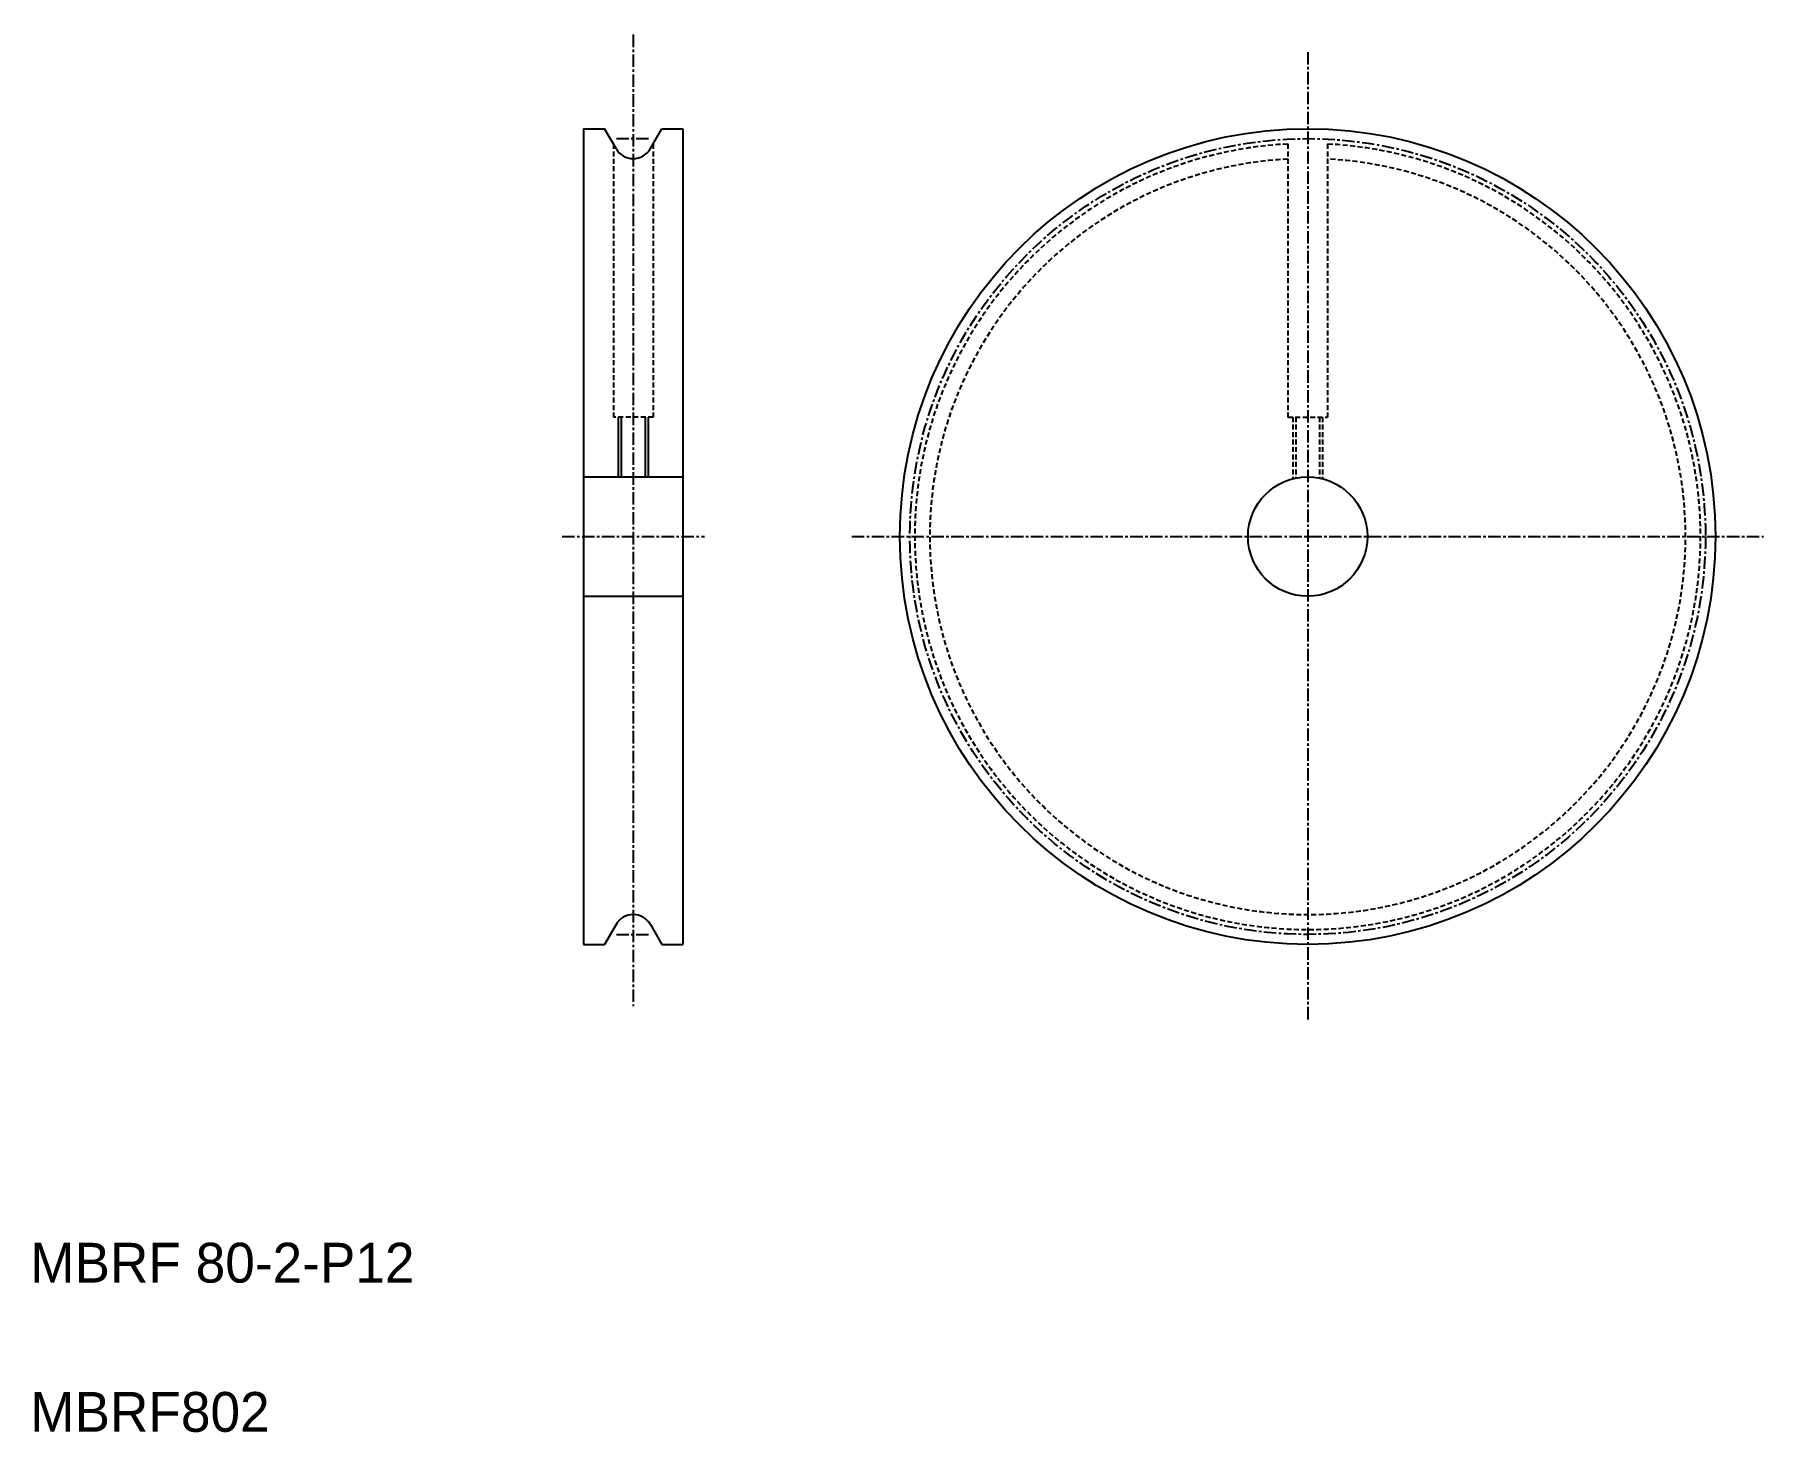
# Model space of a CAD drawing. Extents: x 593 to 767, y -64 to 77.
import ezdxf

# ---------------------------------------------------------------- set-up
doc = ezdxf.new("R2010")
doc.units = 0
doc.linetypes.add('CENTER', pattern=[2, 1.25, -0.25, 0.25, -0.25])
doc.linetypes.add('DASHED', pattern=[0.75, 0.5, -0.25])
doc.layers.get('0').update_dxf_attribs({"linetype": 'CONTINUOUS'})
doc.layers.add('CENTER', color=1, linetype='CENTER')

msp = doc.modelspace()

# ---------------------------------------------------------------- linework, layer by layer
at = {"color": 7, "linetype": 'CONTINUOUS'}
for p, q in [((648.66, 67.18), (648.66, -14.82)), ((648.66, 67.18), (650.77, 67.18)), ((651.93, 65.18), (650.77, 67.18)), ((655.39, 65.18), (656.55, 67.18)), ((655.39, 65.18), (656.55, 67.18)), ((656.55, 67.18), (658.66, 67.18)), ((658.66, 67.18), (658.66, -14.82)), ((658.66, 66.68), (658.66, 66.68)), ((658.66, 66.18), (658.66, 66.18)), ((652.46, 38.18), (652.46, 32.18)), ((654.86, 38.18), (654.86, 32.18)), ((648.66, 32.18), (658.66, 32.18)), ((648.66, 20.18), (658.66, 20.18)), ((651.93, -12.82), (650.77, -14.82)), ((655.39, -12.82), (656.55, -14.82)), ((655.39, -12.82), (656.55, -14.82)), ((648.66, -14.82), (650.77, -14.82)), ((656.55, -14.82), (658.66, -14.82))]:
    msp.add_line(p, q, dxfattribs=at)
at = {"color": 3, "linetype": 'DASHED'}
for p, q in [((651.66, 65.65), (651.66, 38.18)), ((655.66, 65.65), (655.66, 38.18)), ((719.48, 65.65), (719.48, 38.18)), ((723.48, 65.65), (723.48, 38.18)), ((655.66, 38.18), (651.66, 38.18)), ((719.48, 38.18), (723.48, 38.18)), ((719.98, 38.18), (719.98, 31.99)), ((720.28, 38.18), (720.28, 32.06)), ((722.68, 38.18), (722.68, 32.06)), ((722.98, 38.18), (722.98, 31.99))]:
    msp.add_line(p, q, dxfattribs=at)
at = {"color": 3, "linetype": 'CONTINUOUS'}
for p, q in [((652.16, 38.18), (652.16, 32.18)), ((655.16, 38.18), (655.16, 32.18))]:
    msp.add_line(p, q, dxfattribs=at)
at = {"color": 7, "linetype": 'CONTINUOUS'}
for radius in [41, 6]:
    msp.add_circle((721.48, 26.18), radius, dxfattribs=at)
for centre, start, end in [((653.66, 66.18), 210, 330), ((653.66, -13.82), 30, 150)]:
    msp.add_arc(centre, 2, start, end, dxfattribs=at)
at = {"color": 3, "linetype": 'DASHED'}
for radius, start, end in [(39.51, 92.9012, 87.0988), (38, 93.017, 86.983)]:
    msp.add_arc((721.48, 26.18), radius, start, end, dxfattribs=at)
at = {"layer": 'CENTER', "color": 1, "linetype": 'CENTER'}
for p, q in [((653.66, 76.64), (653.66, -21.04)), ((721.48, 74.89), (721.48, -22.52)), ((651.96, 66.18), (655.35, 66.18)), ((646.51, 26.18), (660.81, 26.18)), ((675.64, 26.18), (767.31, 26.18)), ((651.96, -13.82), (655.35, -13.82))]:
    msp.add_line(p, q, dxfattribs=at)
msp.add_circle((721.48, 26.18), 40, dxfattribs=at)

# ---------------------------------------------------------------- texts
at = {"color": 7, "linetype": 'CONTINUOUS'}
for s, p in [('MBRF 80-2-P12', (593.02, -48.82)), ('MBRF802', (593.02, -63.82))]:
    msp.add_text(s, height=4, dxfattribs=at).set_placement(p)

doc.saveas('drawing.dxf')
